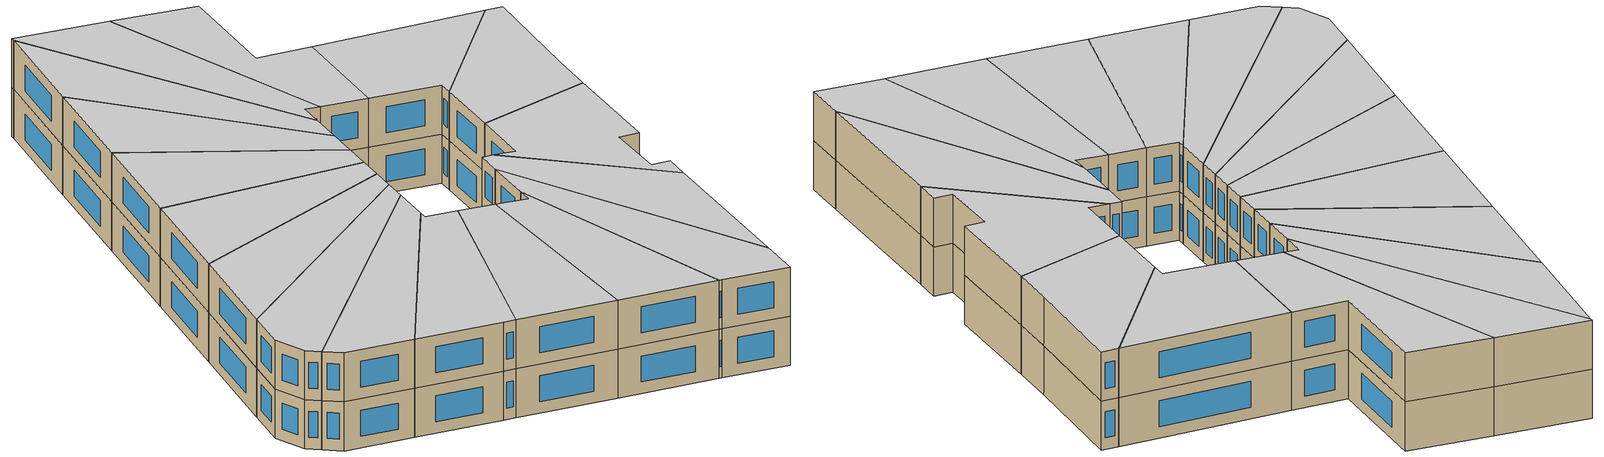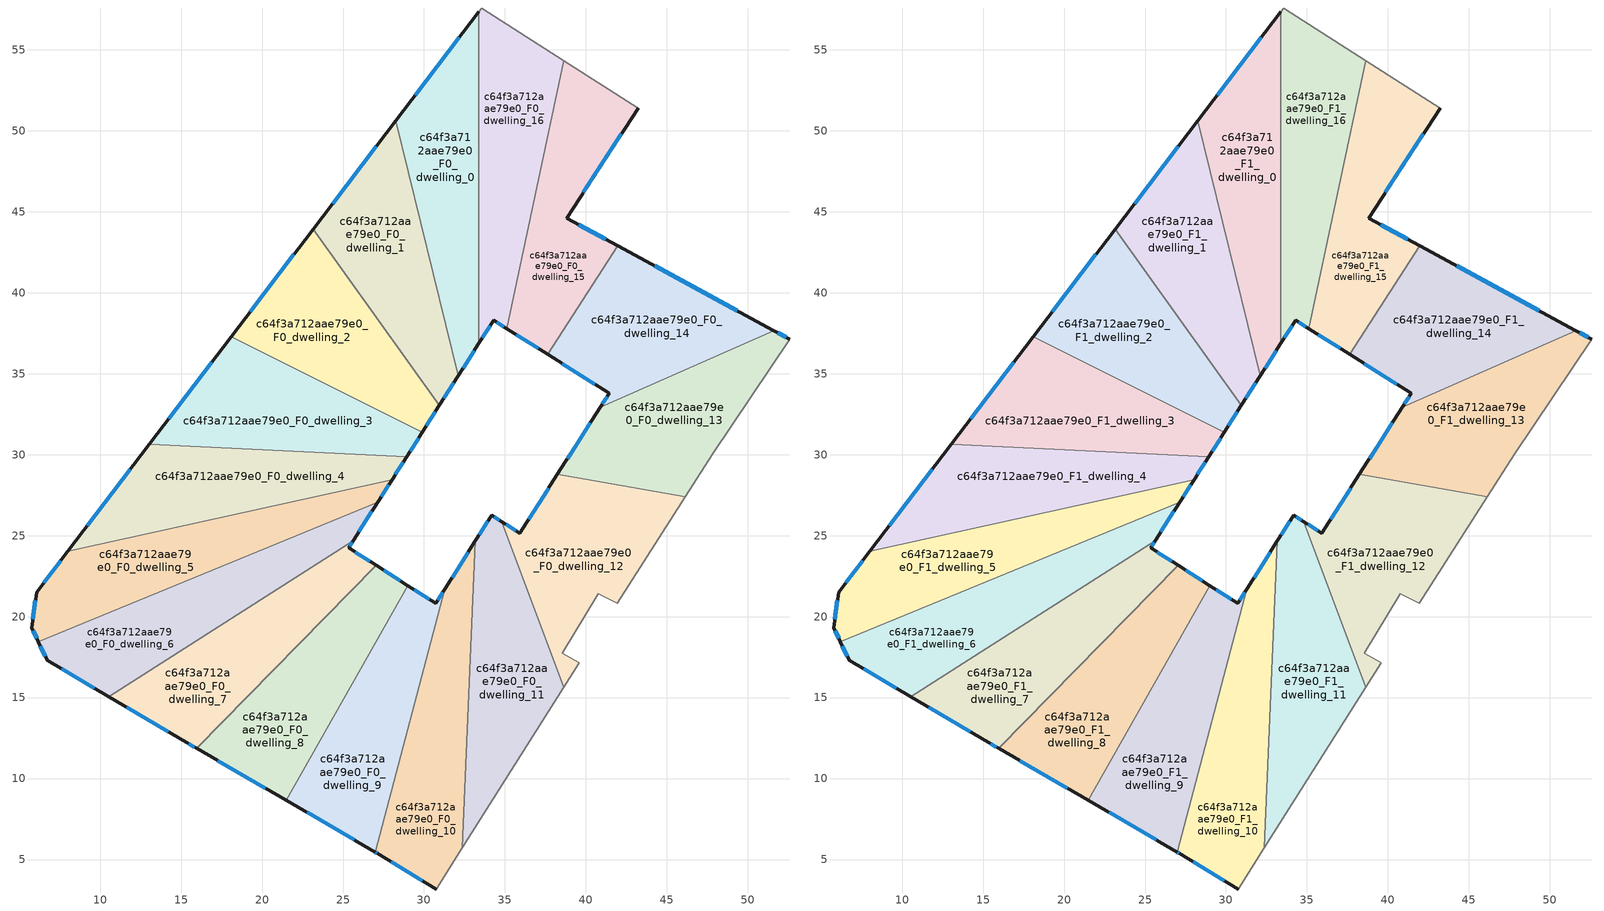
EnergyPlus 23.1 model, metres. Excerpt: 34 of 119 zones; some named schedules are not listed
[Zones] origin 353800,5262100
c64f3a712aae79e0_F0_dwelling_0
 floor ground (EU_floor_Construction): 33.39,57.36 33.39,36.88 32.11,34.88 28.26,50.62 z0
 wall outside (EU_wall_Construction): 32.11,34.88 33.39,36.88 / 33.39,57.36 28.26,50.62 z0:3
 wall to c64f3a712aae79e0_F0_dwelling_1 (EU_wall_Construction): 28.26,50.62 32.11,34.88 z0:3
 wall to c64f3a712aae79e0_F0_dwelling_16 (EU_wall_Construction): 33.39,36.88 33.39,57.36 z0:3
 window (EU_Window_Construction): 32.41,35.35 33.09,36.41 / 32.19,55.78 29.47,52.2 z0.7:2.3
c64f3a712aae79e0_F0_dwelling_1
 floor ground (EU_floor_Construction): 28.26,50.62 32.11,34.88 30.95,33.05 23.16,43.93 z0
 wall outside (EU_wall_Construction): 30.95,33.05 32.11,34.88 / 28.26,50.62 23.16,43.93 z0:3
 wall to c64f3a712aae79e0_F0_dwelling_2 (EU_wall_Construction): 23.16,43.93 30.95,33.05 z0:3
 window (EU_Window_Construction): 31.22,33.48 31.84,34.45 / 27.07,49.05 24.36,45.5 z0.7:2.3
c64f3a712aae79e0_F0_dwelling_10
 floor ground (EU_floor_Construction): 33.18,24.68 32.37,5.74 30.75,3.18 27.12,5.38 26.99,5.46 31.29,21.7 z0
 wall outside (EU_wall_Construction): 26.99,5.46 27.12,5.38 30.75,3.18 / 33.18,24.68 31.29,21.7 z0:3
 wall adiabatic (EU_wall_Construction): 30.75,3.18 32.37,5.74 z0:3
 wall to c64f3a712aae79e0_F0_dwelling_9 (EU_wall_Construction): 31.29,21.7 26.99,5.46 z0:3
 wall to c64f3a712aae79e0_F0_dwelling_11 (EU_wall_Construction): 32.37,5.74 33.18,24.68 z0:3
 window (EU_Window_Construction): 27.02,5.44 27.09,5.4 / 32.74,23.98 31.73,22.4 / 27.98,4.87 29.9,3.7 z0.7:2.3
c64f3a712aae79e0_F0_dwelling_11
 floor ground (EU_floor_Construction): 34.8,25.86 38.62,15.63 32.37,5.74 33.18,24.68 34.18,26.26 z0
 wall outside (EU_wall_Construction): 34.8,25.86 34.18,26.26 33.18,24.68 z0:3
 wall adiabatic (EU_wall_Construction): 32.37,5.74 38.62,15.63 z0:3
 wall to c64f3a712aae79e0_F0_dwelling_12 (EU_wall_Construction): 38.62,15.63 34.8,25.86 z0:3
 window (EU_Window_Construction): 33.95,25.89 33.41,25.05 / 34.66,25.95 34.33,26.16 z0.7:2.3
c64f3a712aae79e0_F0_dwelling_12
 floor ground (EU_floor_Construction): 46.12,27.39 41.93,20.82 40.77,21.42 38.55,17.75 39.58,17.15 38.62,15.63 34.8,25.86 35.92,25.15 38.24,28.78 z0
 wall outside (EU_wall_Construction): 38.24,28.78 35.92,25.15 34.8,25.86 z0:3
 wall adiabatic (EU_wall_Construction): 38.62,15.63 39.58,17.15 38.55,17.75 40.77,21.42 41.93,20.82 46.12,27.39 z0:3
 wall to c64f3a712aae79e0_F0_dwelling_13 (EU_wall_Construction): 46.12,27.39 38.24,28.78 z0:3
 window (EU_Window_Construction): 35.66,25.31 35.07,25.69 / 37.7,27.93 36.47,26 z0.7:2.3
c64f3a712aae79e0_F0_dwelling_13
 floor ground (EU_floor_Construction): 52.6,37.12 47.83,30.06 46.12,27.39 38.24,28.78 40.89,32.94 51.61,37.65 z0
 wall outside (EU_wall_Construction): 40.89,32.94 38.24,28.78 / 52.6,37.12 51.61,37.65 z0:3
 wall adiabatic (EU_wall_Construction): 46.12,27.39 47.83,30.06 52.6,37.12 z0:3
 wall to c64f3a712aae79e0_F0_dwelling_14 (EU_wall_Construction): 51.61,37.65 40.89,32.94 z0:3
 window (EU_Window_Construction): 40.27,31.96 38.87,29.76 / 52.37,37.24 51.84,37.53 z0.7:2.3
c64f3a712aae79e0_F0_dwelling_14
 floor ground (EU_floor_Construction): 51.61,37.65 40.89,32.94 41.44,33.79 37.64,36.2 41.98,42.89 z0
 wall outside (EU_wall_Construction): 37.64,36.2 41.44,33.79 40.89,32.94 / 51.61,37.65 41.98,42.89 z0:3
 wall to c64f3a712aae79e0_F0_dwelling_15 (EU_wall_Construction): 41.98,42.89 37.64,36.2 z0:3
 window (EU_Window_Construction): 41.31,33.59 41.02,33.14 / 38.53,35.63 40.55,34.36 / 49.35,38.88 44.24,41.66 z0.7:2.3
c64f3a712aae79e0_F0_dwelling_15
 floor ground (EU_floor_Construction): 43.23,51.41 38.81,44.61 41.98,42.89 37.64,36.2 35.12,37.79 38.64,54.34 z0
 wall outside (EU_wall_Construction): 41.98,42.89 38.81,44.61 43.23,51.41 / 35.12,37.79 37.64,36.2 z0:3
 wall adiabatic (EU_wall_Construction): 43.23,51.41 38.64,54.34 z0:3
 wall to c64f3a712aae79e0_F0_dwelling_16 (EU_wall_Construction): 38.64,54.34 35.12,37.79 z0:3
 window (EU_Window_Construction): 41.23,43.29 39.55,44.21 / 35.71,37.41 37.05,36.57 / 39.84,46.21 42.19,49.81 z0.7:2.3
c64f3a712aae79e0_F0_dwelling_16
 floor ground (EU_floor_Construction): 38.64,54.34 35.12,37.79 34.3,38.31 33.39,36.88 33.39,57.36 33.57,57.59 z0
 wall outside (EU_wall_Construction): 33.39,36.88 34.3,38.31 35.12,37.79 z0:3
 wall adiabatic (EU_wall_Construction): 38.64,54.34 33.57,57.59 33.39,57.36 z0:3
 window (EU_Window_Construction): 34.49,38.19 34.93,37.91 / 33.61,37.22 34.09,37.97 z0.7:2.3
c64f3a712aae79e0_F0_dwelling_2
 floor ground (EU_floor_Construction): 23.16,43.93 30.95,33.05 29.89,31.39 18.09,37.28 z0
 wall outside (EU_wall_Construction): 29.89,31.39 30.95,33.05 / 23.16,43.93 18.09,37.28 z0:3
 wall to c64f3a712aae79e0_F0_dwelling_3 (EU_wall_Construction): 18.09,37.28 29.89,31.39 z0:3
 window (EU_Window_Construction): 30.14,31.78 30.7,32.66 / 21.97,42.37 19.28,38.84 z0.7:2.3
c64f3a712aae79e0_F0_dwelling_3
 floor ground (EU_floor_Construction): 29.89,31.39 28.92,29.86 13.04,30.65 18.09,37.28 z0
 wall outside (EU_wall_Construction): 28.92,29.86 29.89,31.39 / 18.09,37.28 13.04,30.65 z0:3
 wall to c64f3a712aae79e0_F0_dwelling_4 (EU_wall_Construction): 13.04,30.65 28.92,29.86 z0:3
 window (EU_Window_Construction): 29.15,30.22 29.66,31.03 / 16.91,35.72 14.23,32.21 z0.7:2.3
c64f3a712aae79e0_F0_dwelling_4
 floor ground (EU_floor_Construction): 28.92,29.86 28.03,28.46 8.01,24.05 13.04,30.65 z0
 wall outside (EU_wall_Construction): 28.03,28.46 28.92,29.86 / 13.04,30.65 8.01,24.05 z0:3
 wall to c64f3a712aae79e0_F0_dwelling_5 (EU_wall_Construction): 8.01,24.05 28.03,28.46 z0:3
 window (EU_Window_Construction): 28.24,28.79 28.71,29.53 / 11.86,29.1 9.19,25.6 z0.7:2.3
c64f3a712aae79e0_F0_dwelling_5
 floor ground (EU_floor_Construction): 28.03,28.46 27.14,27.07 6.18,18.45 5.77,19.33 6.08,21.51 8.01,24.05 z0
 wall outside (EU_wall_Construction): 8.01,24.05 6.08,21.51 5.77,19.33 6.18,18.45 / 27.14,27.07 28.03,28.46 z0:3
 wall to c64f3a712aae79e0_F0_dwelling_6 (EU_wall_Construction): 6.18,18.45 27.14,27.07 z0:3
 window (EU_Window_Construction): 7.56,23.45 6.53,22.11 / 27.35,27.4 27.82,28.13 / 5.87,19.12 6.09,18.65 / 6.01,21 5.84,19.84 z0.7:2.3
c64f3a712aae79e0_F0_dwelling_6
 floor ground (EU_floor_Construction): 27.14,27.07 25.63,24.69 10.52,15.06 6.73,17.29 6.18,18.45 z0
 wall outside (EU_wall_Construction): 25.63,24.69 27.14,27.07 / 6.18,18.45 6.73,17.29 10.52,15.06 z0:3
 wall to c64f3a712aae79e0_F0_dwelling_7 (EU_wall_Construction): 10.52,15.06 25.63,24.69 z0:3
 window (EU_Window_Construction): 25.98,25.25 26.79,26.51 / 7.62,16.77 9.63,15.59 / 6.31,18.18 6.6,17.56 z0.7:2.3
c64f3a712aae79e0_F0_dwelling_7
 floor ground (EU_floor_Construction): 25.63,24.69 25.34,24.24 27.04,23.16 15.98,11.86 15.33,12.24 10.52,15.06 z0
 wall outside (EU_wall_Construction): 27.04,23.16 25.34,24.24 25.63,24.69 / 10.52,15.06 15.33,12.24 15.98,11.86 z0:3
 wall to c64f3a712aae79e0_F0_dwelling_8 (EU_wall_Construction): 15.98,11.86 27.04,23.16 z0:3
 window (EU_Window_Construction): 25.41,24.35 25.56,24.59 / 26.65,23.41 25.74,23.99 / 15.48,12.15 15.83,11.95 / 11.65,14.4 14.2,12.9 z0.7:2.3
c64f3a712aae79e0_F0_dwelling_8
 floor ground (EU_floor_Construction): 29.01,21.91 21.48,8.66 15.98,11.86 27.04,23.16 z0
 wall outside (EU_wall_Construction): 29.01,21.91 27.04,23.16 / 15.98,11.86 21.48,8.66 z0:3
 wall to c64f3a712aae79e0_F0_dwelling_9 (EU_wall_Construction): 21.48,8.66 29.01,21.91 z0:3
 window (EU_Window_Construction): 28.55,22.21 27.51,22.87 / 17.27,11.11 20.19,9.41 z0.7:2.3
c64f3a712aae79e0_F0_dwelling_9
 floor ground (EU_floor_Construction): 31.29,21.7 26.99,5.46 21.48,8.66 29.01,21.91 30.73,20.82 z0
 wall outside (EU_wall_Construction): 31.29,21.7 30.73,20.82 29.01,21.91 / 21.48,8.66 26.99,5.46 z0:3
 window (EU_Window_Construction): 30.32,21.07 29.41,21.66 / 31.16,21.49 30.86,21.03 / 22.78,7.91 25.7,6.21 z0.7:2.3
c64f3a712aae79e0_F1_dwelling_0
 floor to c64f3a712aae79e0_F0_dwelling_0 (EU_floor_Construction): 33.39,57.36 33.39,36.88 32.11,34.88 28.26,50.62 z3
 wall outside (EU_wall_Construction): 32.11,34.88 33.39,36.88 / 33.39,57.36 28.26,50.62 z3:6
 wall to c64f3a712aae79e0_F1_dwelling_1 (EU_wall_Construction): 28.26,50.62 32.11,34.88 z3:6
 wall to c64f3a712aae79e0_F1_dwelling_16 (EU_wall_Construction): 33.39,36.88 33.39,57.36 z3:6
 window (EU_Window_Construction): 32.41,35.35 33.09,36.41 / 32.19,55.78 29.47,52.2 z3.7:5.3
 ceiling to c64f3a712aae79e0_F2_dwelling_0 (EU_floor_Construction): 32.11,34.88 33.39,36.88 33.39,57.36 28.26,50.62 z6
c64f3a712aae79e0_F1_dwelling_1
 floor to c64f3a712aae79e0_F0_dwelling_1 (EU_floor_Construction): 28.26,50.62 32.11,34.88 30.95,33.05 23.16,43.93 z3
 wall outside (EU_wall_Construction): 30.95,33.05 32.11,34.88 / 28.26,50.62 23.16,43.93 z3:6
 wall to c64f3a712aae79e0_F1_dwelling_2 (EU_wall_Construction): 23.16,43.93 30.95,33.05 z3:6
 window (EU_Window_Construction): 31.22,33.48 31.84,34.45 / 27.07,49.05 24.36,45.5 z3.7:5.3
 ceiling to c64f3a712aae79e0_F2_dwelling_1 (EU_floor_Construction): 30.95,33.05 32.11,34.88 28.26,50.62 23.16,43.93 z6
c64f3a712aae79e0_F1_dwelling_10
 floor to c64f3a712aae79e0_F0_dwelling_10 (EU_floor_Construction): 33.18,24.68 32.37,5.74 30.75,3.18 27.12,5.38 26.99,5.46 31.29,21.7 z3
 wall outside (EU_wall_Construction): 26.99,5.46 27.12,5.38 30.75,3.18 / 33.18,24.68 31.29,21.7 z3:6
 wall adiabatic (EU_wall_Construction): 30.75,3.18 32.37,5.74 z3:6
 wall to c64f3a712aae79e0_F1_dwelling_9 (EU_wall_Construction): 31.29,21.7 26.99,5.46 z3:6
 wall to c64f3a712aae79e0_F1_dwelling_11 (EU_wall_Construction): 32.37,5.74 33.18,24.68 z3:6
 window (EU_Window_Construction): 27.02,5.44 27.09,5.4 / 32.74,23.98 31.73,22.4 / 27.98,4.87 29.9,3.7 z3.7:5.3
 ceiling to c64f3a712aae79e0_F2_dwelling_10 (EU_floor_Construction): 30.75,3.18 32.37,5.74 33.18,24.68 31.29,21.7 26.99,5.46 27.12,5.38 z6
c64f3a712aae79e0_F1_dwelling_11
 floor to c64f3a712aae79e0_F0_dwelling_11 (EU_floor_Construction): 34.8,25.86 38.62,15.63 32.37,5.74 33.18,24.68 34.18,26.26 z3
 wall outside (EU_wall_Construction): 34.8,25.86 34.18,26.26 33.18,24.68 z3:6
 wall adiabatic (EU_wall_Construction): 32.37,5.74 38.62,15.63 z3:6
 wall to c64f3a712aae79e0_F1_dwelling_12 (EU_wall_Construction): 38.62,15.63 34.8,25.86 z3:6
 window (EU_Window_Construction): 33.95,25.89 33.41,25.05 / 34.66,25.95 34.33,26.16 z3.7:5.3
 ceiling to c64f3a712aae79e0_F2_dwelling_11 (EU_floor_Construction): 32.37,5.74 38.62,15.63 34.8,25.86 34.18,26.26 33.18,24.68 z6
c64f3a712aae79e0_F1_dwelling_12
 floor to c64f3a712aae79e0_F0_dwelling_12 (EU_floor_Construction): 46.12,27.39 41.93,20.82 40.77,21.42 38.55,17.75 39.58,17.15 38.62,15.63 34.8,25.86 35.92,25.15 38.24,28.78 z3
 wall outside (EU_wall_Construction): 38.24,28.78 35.92,25.15 34.8,25.86 z3:6
 wall adiabatic (EU_wall_Construction): 38.62,15.63 39.58,17.15 38.55,17.75 40.77,21.42 41.93,20.82 46.12,27.39 z3:6
 wall to c64f3a712aae79e0_F1_dwelling_13 (EU_wall_Construction): 46.12,27.39 38.24,28.78 z3:6
 window (EU_Window_Construction): 35.66,25.31 35.07,25.69 / 37.7,27.93 36.47,26 z3.7:5.3
 ceiling to c64f3a712aae79e0_F2_dwelling_12 (EU_floor_Construction): 41.93,20.82 46.12,27.39 38.24,28.78 35.92,25.15 34.8,25.86 38.62,15.63 39.58,17.15 38.55,17.75 40.77,21.42 z6
c64f3a712aae79e0_F1_dwelling_13
 floor to c64f3a712aae79e0_F0_dwelling_13 (EU_floor_Construction): 52.6,37.12 47.82,30.06 46.12,27.39 38.24,28.78 40.89,32.94 51.61,37.65 z3
 wall outside (EU_wall_Construction): 40.89,32.94 38.24,28.78 / 52.6,37.12 51.61,37.65 z3:6
 wall adiabatic (EU_wall_Construction): 46.12,27.39 47.83,30.06 52.6,37.12 z3:6
 wall to c64f3a712aae79e0_F1_dwelling_14 (EU_wall_Construction): 51.61,37.65 40.89,32.94 z3:6
 window (EU_Window_Construction): 40.27,31.96 38.87,29.76 / 52.37,37.24 51.84,37.53 z3.7:5.3
 ceiling to c64f3a712aae79e0_F2_dwelling_13 (EU_floor_Construction): 47.82,30.06 52.6,37.12 51.61,37.65 40.89,32.94 38.24,28.78 46.12,27.39 z6
c64f3a712aae79e0_F1_dwelling_14
 floor to c64f3a712aae79e0_F0_dwelling_14 (EU_floor_Construction): 51.61,37.65 40.89,32.94 41.44,33.79 37.64,36.2 41.98,42.89 z3
 wall outside (EU_wall_Construction): 37.64,36.2 41.44,33.79 40.89,32.94 / 51.61,37.65 41.98,42.89 z3:6
 wall to c64f3a712aae79e0_F1_dwelling_15 (EU_wall_Construction): 41.98,42.89 37.64,36.2 z3:6
 window (EU_Window_Construction): 41.31,33.59 41.02,33.14 / 38.53,35.63 40.55,34.36 / 49.35,38.88 44.24,41.66 z3.7:5.3
 ceiling to c64f3a712aae79e0_F2_dwelling_14 (EU_floor_Construction): 51.61,37.65 41.98,42.89 37.64,36.2 41.44,33.79 40.89,32.94 z6
c64f3a712aae79e0_F1_dwelling_15
 floor to c64f3a712aae79e0_F0_dwelling_15 (EU_floor_Construction): 43.23,51.41 38.81,44.61 41.98,42.89 37.64,36.2 35.12,37.79 38.64,54.34 z3
 wall outside (EU_wall_Construction): 41.98,42.89 38.81,44.61 43.23,51.41 / 35.12,37.79 37.64,36.2 z3:6
 wall adiabatic (EU_wall_Construction): 43.23,51.41 38.64,54.34 z3:6
 wall to c64f3a712aae79e0_F1_dwelling_16 (EU_wall_Construction): 38.64,54.34 35.12,37.79 z3:6
 window (EU_Window_Construction): 41.23,43.29 39.55,44.21 / 35.71,37.41 37.05,36.57 / 39.84,46.21 42.19,49.81 z3.7:5.3
 ceiling to c64f3a712aae79e0_F2_dwelling_15 (EU_floor_Construction): 37.64,36.2 41.98,42.89 38.81,44.61 43.23,51.41 38.64,54.34 35.12,37.79 z6
c64f3a712aae79e0_F1_dwelling_16
 floor to c64f3a712aae79e0_F0_dwelling_16 (EU_floor_Construction): 38.64,54.34 35.12,37.79 34.3,38.31 33.39,36.88 33.39,57.36 33.57,57.59 z3
 wall outside (EU_wall_Construction): 33.39,36.88 34.3,38.31 35.12,37.79 z3:6
 wall adiabatic (EU_wall_Construction): 38.64,54.34 33.57,57.59 33.39,57.36 z3:6
 window (EU_Window_Construction): 34.49,38.19 34.93,37.91 / 33.61,37.22 34.09,37.97 z3.7:5.3
 ceiling to c64f3a712aae79e0_F2_dwelling_16 (EU_floor_Construction): 35.12,37.79 38.64,54.34 33.57,57.59 33.39,57.36 33.39,36.88 34.3,38.31 z6
c64f3a712aae79e0_F1_dwelling_2
 floor to c64f3a712aae79e0_F0_dwelling_2 (EU_floor_Construction): 23.16,43.93 30.95,33.05 29.89,31.39 18.09,37.28 z3
 wall outside (EU_wall_Construction): 29.89,31.39 30.95,33.05 / 23.16,43.93 18.09,37.28 z3:6
 wall to c64f3a712aae79e0_F1_dwelling_3 (EU_wall_Construction): 18.09,37.28 29.89,31.39 z3:6
 window (EU_Window_Construction): 30.14,31.78 30.7,32.66 / 21.97,42.37 19.28,38.84 z3.7:5.3
 ceiling to c64f3a712aae79e0_F2_dwelling_2 (EU_floor_Construction): 29.89,31.39 30.95,33.05 23.16,43.93 18.09,37.28 z6
c64f3a712aae79e0_F1_dwelling_3
 floor to c64f3a712aae79e0_F0_dwelling_3 (EU_floor_Construction): 29.89,31.39 28.92,29.86 13.04,30.65 18.09,37.28 z3
 wall outside (EU_wall_Construction): 28.92,29.86 29.89,31.39 / 18.09,37.28 13.04,30.65 z3:6
 wall to c64f3a712aae79e0_F1_dwelling_4 (EU_wall_Construction): 13.04,30.65 28.92,29.86 z3:6
 window (EU_Window_Construction): 29.15,30.22 29.66,31.03 / 16.91,35.72 14.23,32.21 z3.7:5.3
 ceiling to c64f3a712aae79e0_F2_dwelling_3 (EU_floor_Construction): 28.92,29.86 29.89,31.39 18.09,37.28 13.04,30.65 z6
c64f3a712aae79e0_F1_dwelling_4
 floor to c64f3a712aae79e0_F0_dwelling_4 (EU_floor_Construction): 28.92,29.86 28.03,28.46 8.01,24.05 13.04,30.65 z3
 wall outside (EU_wall_Construction): 28.03,28.46 28.92,29.86 / 13.04,30.65 8.01,24.05 z3:6
 wall to c64f3a712aae79e0_F1_dwelling_5 (EU_wall_Construction): 8.01,24.05 28.03,28.46 z3:6
 window (EU_Window_Construction): 28.24,28.79 28.71,29.53 / 11.86,29.1 9.19,25.6 z3.7:5.3
 ceiling to c64f3a712aae79e0_F2_dwelling_4 (EU_floor_Construction): 28.03,28.46 28.92,29.86 13.04,30.65 8.01,24.05 z6
c64f3a712aae79e0_F1_dwelling_5
 floor to c64f3a712aae79e0_F0_dwelling_5 (EU_floor_Construction): 28.03,28.46 27.14,27.07 6.18,18.45 5.77,19.33 6.08,21.51 8.01,24.05 z3
 wall outside (EU_wall_Construction): 8.01,24.05 6.08,21.51 5.77,19.33 6.18,18.45 / 27.14,27.07 28.03,28.46 z3:6
 wall to c64f3a712aae79e0_F1_dwelling_6 (EU_wall_Construction): 6.18,18.45 27.14,27.07 z3:6
 window (EU_Window_Construction): 7.56,23.45 6.53,22.11 / 27.35,27.4 27.82,28.13 / 5.87,19.12 6.09,18.65 / 6.01,21 5.84,19.84 z3.7:5.3
 ceiling to c64f3a712aae79e0_F2_dwelling_5 (EU_floor_Construction): 27.14,27.07 28.03,28.46 8.01,24.05 6.08,21.51 5.77,19.33 6.18,18.45 z6
c64f3a712aae79e0_F1_dwelling_6
 floor to c64f3a712aae79e0_F0_dwelling_6 (EU_floor_Construction): 27.14,27.07 25.63,24.69 10.52,15.06 6.73,17.29 6.18,18.45 z3
 wall outside (EU_wall_Construction): 25.63,24.69 27.14,27.07 / 6.18,18.45 6.73,17.29 10.52,15.06 z3:6
 wall to c64f3a712aae79e0_F1_dwelling_7 (EU_wall_Construction): 10.52,15.06 25.63,24.69 z3:6
 window (EU_Window_Construction): 25.98,25.25 26.79,26.51 / 7.62,16.77 9.63,15.59 / 6.31,18.18 6.6,17.56 z3.7:5.3
 ceiling to c64f3a712aae79e0_F2_dwelling_6 (EU_floor_Construction): 25.63,24.69 27.14,27.07 6.18,18.45 6.73,17.29 10.52,15.06 z6
c64f3a712aae79e0_F1_dwelling_7
 floor to c64f3a712aae79e0_F0_dwelling_7 (EU_floor_Construction): 25.63,24.69 25.34,24.24 27.04,23.16 15.98,11.86 15.33,12.24 10.52,15.06 z3
 wall outside (EU_wall_Construction): 27.04,23.16 25.34,24.24 25.63,24.69 / 10.52,15.06 15.33,12.24 15.98,11.86 z3:6
 wall to c64f3a712aae79e0_F1_dwelling_8 (EU_wall_Construction): 15.98,11.86 27.04,23.16 z3:6
 window (EU_Window_Construction): 25.41,24.35 25.56,24.59 / 26.65,23.41 25.74,23.99 / 15.48,12.15 15.83,11.95 / 11.65,14.4 14.2,12.9 z3.7:5.3
 ceiling to c64f3a712aae79e0_F2_dwelling_7 (EU_floor_Construction): 15.98,11.86 27.04,23.16 25.34,24.24 25.63,24.69 10.52,15.06 15.33,12.24 z6
c64f3a712aae79e0_F1_dwelling_8
 floor to c64f3a712aae79e0_F0_dwelling_8 (EU_floor_Construction): 29.01,21.91 21.48,8.66 15.98,11.86 27.04,23.16 z3
 wall outside (EU_wall_Construction): 29.01,21.91 27.04,23.16 / 15.98,11.86 21.48,8.66 z3:6
 wall to c64f3a712aae79e0_F1_dwelling_9 (EU_wall_Construction): 21.48,8.66 29.01,21.91 z3:6
 window (EU_Window_Construction): 28.55,22.21 27.51,22.87 / 17.27,11.11 20.19,9.41 z3.7:5.3
 ceiling to c64f3a712aae79e0_F2_dwelling_8 (EU_floor_Construction): 21.48,8.66 29.01,21.91 27.04,23.16 15.98,11.86 z6
c64f3a712aae79e0_F1_dwelling_9
 floor to c64f3a712aae79e0_F0_dwelling_9 (EU_floor_Construction): 31.29,21.7 26.99,5.46 21.48,8.66 29.01,21.91 30.73,20.82 z3
 wall outside (EU_wall_Construction): 31.29,21.7 30.73,20.82 29.01,21.91 / 21.48,8.66 26.99,5.46 z3:6
 window (EU_Window_Construction): 30.32,21.07 29.41,21.66 / 31.16,21.49 30.86,21.03 / 22.78,7.91 25.7,6.21 z3.7:5.3
 ceiling to c64f3a712aae79e0_F2_dwelling_9 (EU_floor_Construction): 26.99,5.46 31.29,21.7 30.73,20.82 29.01,21.91 21.48,8.66 z6
[Building]
EU S2 Campaign: North Axis=0; Terrain=City; Solar Distribution=FullExterior
[Site:Location]
Budapest.Ferenc.Liszt.Intl.AP: Latitude=47.437; Longitude=19.256; Time Zone=1; Elevation=185
[SizingPeriod:WeatherFileDays]
AnnualSizingPeriod: Begin Month=1; Begin Day of Month=1; End Month=12; End Day of Month=31; Day of Week for Start Day=Monday; Use Weather File Daylight Saving Period=No; Use Weather File Rain and Snow Indicators=No
[MATERIAL]
EU_InternalMass_Material: Roughness=MediumRough; Thickness=0.1; Conductivity=1; Density=1800; Specific Heat=900; Thermal Absorptance=0.9; Solar Absorptance=0.7; Visible Absorptance=0.7
[MATERIAL:NOMASS] Roughness=MediumRough; Thermal Absorptance=0.9; Solar Absorptance=0.7; Visible Absorptance=0.7
Name | Thermal Resistance
EU_wall_NoMass | 0.832559
EU_floor_NoMass | 0.872794
[WINDOWMATERIAL:SIMPLEGLAZINGSYSTEM]
EU_Window_SimpleGlazing: UFactor=2.79869; Solar Heat Gain Coefficient=0.75; Visible Transmittance=0.75
[CONSTRUCTION]
EU_wall_Construction: EU_wall_NoMass
EU_floor_Construction: EU_floor_NoMass
EU_Window_Construction: EU_Window_SimpleGlazing
EU_InternalMass_Construction: EU_InternalMass_Material
[ZONE] Type=1; Multiplier=1; Ceiling Height=autocalculate; Floor Area=autocalculate; Part of Total Floor Area=Yes
Name | Volume
c64f3a712aae79e0_F0_dwelling_0 | 199.353
c64f3a712aae79e0_F1_dwelling_0 | 199.354
c64f3a712aae79e0_F0_dwelling_1; c64f3a712aae79e0_F1_dwelling_1 | 199.369
c64f3a712aae79e0_F0_dwelling_10; c64f3a712aae79e0_F1_dwelling_10 | 199.355
c64f3a712aae79e0_F0_dwelling_11 | 199.356
c64f3a712aae79e0_F1_dwelling_11 | 199.357
c64f3a712aae79e0_F0_dwelling_12; c64f3a712aae79e0_F1_dwelling_12 | 199.337
c64f3a712aae79e0_F0_dwelling_13; c64f3a712aae79e0_F1_dwelling_13 | 199.335
c64f3a712aae79e0_F0_dwelling_14; c64f3a712aae79e0_F1_dwelling_14 | 199.352
c64f3a712aae79e0_F0_dwelling_15 | 199.361
c64f3a712aae79e0_F1_dwelling_15 | 199.36
c64f3a712aae79e0_F0_dwelling_16; c64f3a712aae79e0_F1_dwelling_16; c64f3a712aae79e0_F0_dwelling_5 | 199.34
c64f3a712aae79e0_F0_dwelling_2; c64f3a712aae79e0_F1_dwelling_2 | 199.339
c64f3a712aae79e0_F0_dwelling_3; c64f3a712aae79e0_F1_dwelling_3 | 199.371
c64f3a712aae79e0_F0_dwelling_4; c64f3a712aae79e0_F1_dwelling_4 | 199.344
c64f3a712aae79e0_F1_dwelling_5 | 199.341
c64f3a712aae79e0_F0_dwelling_6; c64f3a712aae79e0_F0_dwelling_7; c64f3a712aae79e0_F1_dwelling_7 | 199.349
c64f3a712aae79e0_F1_dwelling_6 | 199.348
c64f3a712aae79e0_F0_dwelling_8; c64f3a712aae79e0_F1_dwelling_8 | 199.367
c64f3a712aae79e0_F0_dwelling_9; c64f3a712aae79e0_F1_dwelling_9 | 199.322
[INTERNALMASS] Construction=EU_InternalMass_Construction
Name | Zone or ZoneList | Surface Area
c64f3a712aae79e0_F0_dwelling_0_EU_InternalMass | c64f3a712aae79e0_F0_dwelling_0 | 66.4511
c64f3a712aae79e0_F0_dwelling_1_EU_InternalMass | c64f3a712aae79e0_F0_dwelling_1 | 66.4562
c64f3a712aae79e0_F0_dwelling_2_EU_InternalMass | c64f3a712aae79e0_F0_dwelling_2 | 66.4463
c64f3a712aae79e0_F0_dwelling_3_EU_InternalMass | c64f3a712aae79e0_F0_dwelling_3 | 66.4569
c64f3a712aae79e0_F0_dwelling_4_EU_InternalMass | c64f3a712aae79e0_F0_dwelling_4 | 66.4481
c64f3a712aae79e0_F0_dwelling_5_EU_InternalMass | c64f3a712aae79e0_F0_dwelling_5 | 66.4468
c64f3a712aae79e0_F0_dwelling_6_EU_InternalMass | c64f3a712aae79e0_F0_dwelling_6 | 66.4494
c64f3a712aae79e0_F0_dwelling_7_EU_InternalMass | c64f3a712aae79e0_F0_dwelling_7 | 66.4497
c64f3a712aae79e0_F0_dwelling_8_EU_InternalMass | c64f3a712aae79e0_F0_dwelling_8 | 66.4558
c64f3a712aae79e0_F0_dwelling_9_EU_InternalMass | c64f3a712aae79e0_F0_dwelling_9 | 66.4405
c64f3a712aae79e0_F0_dwelling_10_EU_InternalMass | c64f3a712aae79e0_F0_dwelling_10 | 66.4516
c64f3a712aae79e0_F0_dwelling_11_EU_InternalMass | c64f3a712aae79e0_F0_dwelling_11 | 66.4522
c64f3a712aae79e0_F0_dwelling_12_EU_InternalMass | c64f3a712aae79e0_F0_dwelling_12 | 66.4456
c64f3a712aae79e0_F0_dwelling_13_EU_InternalMass | c64f3a712aae79e0_F0_dwelling_13 | 66.4451
c64f3a712aae79e0_F0_dwelling_14_EU_InternalMass | c64f3a712aae79e0_F0_dwelling_14 | 66.4508
c64f3a712aae79e0_F0_dwelling_15_EU_InternalMass | c64f3a712aae79e0_F0_dwelling_15 | 66.4537
c64f3a712aae79e0_F0_dwelling_16_EU_InternalMass | c64f3a712aae79e0_F0_dwelling_16 | 66.4467
c64f3a712aae79e0_F1_dwelling_0_EU_InternalMass | c64f3a712aae79e0_F1_dwelling_0 | 66.4511
c64f3a712aae79e0_F1_dwelling_1_EU_InternalMass | c64f3a712aae79e0_F1_dwelling_1 | 66.4562
c64f3a712aae79e0_F1_dwelling_2_EU_InternalMass | c64f3a712aae79e0_F1_dwelling_2 | 66.4463
c64f3a712aae79e0_F1_dwelling_3_EU_InternalMass | c64f3a712aae79e0_F1_dwelling_3 | 66.4569
c64f3a712aae79e0_F1_dwelling_4_EU_InternalMass | c64f3a712aae79e0_F1_dwelling_4 | 66.4481
c64f3a712aae79e0_F1_dwelling_5_EU_InternalMass | c64f3a712aae79e0_F1_dwelling_5 | 66.4468
c64f3a712aae79e0_F1_dwelling_6_EU_InternalMass | c64f3a712aae79e0_F1_dwelling_6 | 66.4494
c64f3a712aae79e0_F1_dwelling_7_EU_InternalMass | c64f3a712aae79e0_F1_dwelling_7 | 66.4497
c64f3a712aae79e0_F1_dwelling_8_EU_InternalMass | c64f3a712aae79e0_F1_dwelling_8 | 66.4558
c64f3a712aae79e0_F1_dwelling_9_EU_InternalMass | c64f3a712aae79e0_F1_dwelling_9 | 66.4405
c64f3a712aae79e0_F1_dwelling_10_EU_InternalMass | c64f3a712aae79e0_F1_dwelling_10 | 66.4516
c64f3a712aae79e0_F1_dwelling_11_EU_InternalMass | c64f3a712aae79e0_F1_dwelling_11 | 66.4522
c64f3a712aae79e0_F1_dwelling_12_EU_InternalMass | c64f3a712aae79e0_F1_dwelling_12 | 66.4456
c64f3a712aae79e0_F1_dwelling_13_EU_InternalMass | c64f3a712aae79e0_F1_dwelling_13 | 66.4451
c64f3a712aae79e0_F1_dwelling_14_EU_InternalMass | c64f3a712aae79e0_F1_dwelling_14 | 66.4508
c64f3a712aae79e0_F1_dwelling_15_EU_InternalMass | c64f3a712aae79e0_F1_dwelling_15 | 66.4537
c64f3a712aae79e0_F1_dwelling_16_EU_InternalMass | c64f3a712aae79e0_F1_dwelling_16 | 66.4467
[OTHEREQUIPMENT] Fuel Type=Electricity; Design Level Calculation Method=Watts/Area; Power per Zone Floor Area=1; Fraction Latent=0; Fraction Radiant=0; Fraction Lost=0; Carbon Dioxide Generation Rate=0; EndUse Subcategory=EU_Step8_InternalGains
Name | Zone or ZoneList or Space or SpaceList | Schedule
EU_Step8_InternalGain_c64f3a712aae79e0_F0_dwelling_0_f000 | c64f3a712aae79e0_F0_dwelling_0 | EU_Step8_GainSchedule_c64f3a712aae79e0_F0_dwelling_0_f000
EU_Step8_InternalGain_c64f3a712aae79e0_F0_dwelling_1_f000 | c64f3a712aae79e0_F0_dwelling_1 | EU_Step8_GainSchedule_c64f3a712aae79e0_F0_dwelling_1_f000
EU_Step8_InternalGain_c64f3a712aae79e0_F0_dwelling_2_f000 | c64f3a712aae79e0_F0_dwelling_2 | EU_Step8_GainSchedule_c64f3a712aae79e0_F0_dwelling_2_f000
EU_Step8_InternalGain_c64f3a712aae79e0_F0_dwelling_3_f000 | c64f3a712aae79e0_F0_dwelling_3 | EU_Step8_GainSchedule_c64f3a712aae79e0_F0_dwelling_3_f000
EU_Step8_InternalGain_c64f3a712aae79e0_F0_dwelling_4_f000 | c64f3a712aae79e0_F0_dwelling_4 | EU_Step8_GainSchedule_c64f3a712aae79e0_F0_dwelling_4_f000
EU_Step8_InternalGain_c64f3a712aae79e0_F0_dwelling_5_f000 | c64f3a712aae79e0_F0_dwelling_5 | EU_Step8_GainSchedule_c64f3a712aae79e0_F0_dwelling_5_f000
EU_Step8_InternalGain_c64f3a712aae79e0_F0_dwelling_6_f000 | c64f3a712aae79e0_F0_dwelling_6 | EU_Step8_GainSchedule_c64f3a712aae79e0_F0_dwelling_6_f000
EU_Step8_InternalGain_c64f3a712aae79e0_F0_dwelling_7_f000 | c64f3a712aae79e0_F0_dwelling_7 | EU_Step8_GainSchedule_c64f3a712aae79e0_F0_dwelling_7_f000
EU_Step8_InternalGain_c64f3a712aae79e0_F0_dwelling_8_f000 | c64f3a712aae79e0_F0_dwelling_8 | EU_Step8_GainSchedule_c64f3a712aae79e0_F0_dwelling_8_f000
EU_Step8_InternalGain_c64f3a712aae79e0_F0_dwelling_9_f000 | c64f3a712aae79e0_F0_dwelling_9 | EU_Step8_GainSchedule_c64f3a712aae79e0_F0_dwelling_9_f000
EU_Step8_InternalGain_c64f3a712aae79e0_F0_dwelling_10_f000 | c64f3a712aae79e0_F0_dwelling_10 | EU_Step8_GainSchedule_c64f3a712aae79e0_F0_dwelling_10_f000
EU_Step8_InternalGain_c64f3a712aae79e0_F0_dwelling_11_f000 | c64f3a712aae79e0_F0_dwelling_11 | EU_Step8_GainSchedule_c64f3a712aae79e0_F0_dwelling_11_f000
EU_Step8_InternalGain_c64f3a712aae79e0_F0_dwelling_12_f000 | c64f3a712aae79e0_F0_dwelling_12 | EU_Step8_GainSchedule_c64f3a712aae79e0_F0_dwelling_12_f000
EU_Step8_InternalGain_c64f3a712aae79e0_F0_dwelling_13_f000 | c64f3a712aae79e0_F0_dwelling_13 | EU_Step8_GainSchedule_c64f3a712aae79e0_F0_dwelling_13_f000
EU_Step8_InternalGain_c64f3a712aae79e0_F0_dwelling_14_f000 | c64f3a712aae79e0_F0_dwelling_14 | EU_Step8_GainSchedule_c64f3a712aae79e0_F0_dwelling_14_f000
EU_Step8_InternalGain_c64f3a712aae79e0_F0_dwelling_15_f000 | c64f3a712aae79e0_F0_dwelling_15 | EU_Step8_GainSchedule_c64f3a712aae79e0_F0_dwelling_15_f000
EU_Step8_InternalGain_c64f3a712aae79e0_F0_dwelling_16_f000 | c64f3a712aae79e0_F0_dwelling_16 | EU_Step8_GainSchedule_c64f3a712aae79e0_F0_dwelling_16_f000
EU_Step8_InternalGain_c64f3a712aae79e0_F1_dwelling_0_f000 | c64f3a712aae79e0_F1_dwelling_0 | EU_Step8_GainSchedule_c64f3a712aae79e0_F1_dwelling_0_f000
EU_Step8_InternalGain_c64f3a712aae79e0_F1_dwelling_1_f000 | c64f3a712aae79e0_F1_dwelling_1 | EU_Step8_GainSchedule_c64f3a712aae79e0_F1_dwelling_1_f000
EU_Step8_InternalGain_c64f3a712aae79e0_F1_dwelling_2_f000 | c64f3a712aae79e0_F1_dwelling_2 | EU_Step8_GainSchedule_c64f3a712aae79e0_F1_dwelling_2_f000
EU_Step8_InternalGain_c64f3a712aae79e0_F1_dwelling_3_f000 | c64f3a712aae79e0_F1_dwelling_3 | EU_Step8_GainSchedule_c64f3a712aae79e0_F1_dwelling_3_f000
EU_Step8_InternalGain_c64f3a712aae79e0_F1_dwelling_4_f000 | c64f3a712aae79e0_F1_dwelling_4 | EU_Step8_GainSchedule_c64f3a712aae79e0_F1_dwelling_4_f000
EU_Step8_InternalGain_c64f3a712aae79e0_F1_dwelling_5_f000 | c64f3a712aae79e0_F1_dwelling_5 | EU_Step8_GainSchedule_c64f3a712aae79e0_F1_dwelling_5_f000
EU_Step8_InternalGain_c64f3a712aae79e0_F1_dwelling_6_f000 | c64f3a712aae79e0_F1_dwelling_6 | EU_Step8_GainSchedule_c64f3a712aae79e0_F1_dwelling_6_f000
EU_Step8_InternalGain_c64f3a712aae79e0_F1_dwelling_7_f000 | c64f3a712aae79e0_F1_dwelling_7 | EU_Step8_GainSchedule_c64f3a712aae79e0_F1_dwelling_7_f000
EU_Step8_InternalGain_c64f3a712aae79e0_F1_dwelling_8_f000 | c64f3a712aae79e0_F1_dwelling_8 | EU_Step8_GainSchedule_c64f3a712aae79e0_F1_dwelling_8_f000
EU_Step8_InternalGain_c64f3a712aae79e0_F1_dwelling_9_f000 | c64f3a712aae79e0_F1_dwelling_9 | EU_Step8_GainSchedule_c64f3a712aae79e0_F1_dwelling_9_f000
EU_Step8_InternalGain_c64f3a712aae79e0_F1_dwelling_10_f000 | c64f3a712aae79e0_F1_dwelling_10 | EU_Step8_GainSchedule_c64f3a712aae79e0_F1_dwelling_10_f000
EU_Step8_InternalGain_c64f3a712aae79e0_F1_dwelling_11_f000 | c64f3a712aae79e0_F1_dwelling_11 | EU_Step8_GainSchedule_c64f3a712aae79e0_F1_dwelling_11_f000
EU_Step8_InternalGain_c64f3a712aae79e0_F1_dwelling_12_f000 | c64f3a712aae79e0_F1_dwelling_12 | EU_Step8_GainSchedule_c64f3a712aae79e0_F1_dwelling_12_f000
EU_Step8_InternalGain_c64f3a712aae79e0_F1_dwelling_13_f000 | c64f3a712aae79e0_F1_dwelling_13 | EU_Step8_GainSchedule_c64f3a712aae79e0_F1_dwelling_13_f000
EU_Step8_InternalGain_c64f3a712aae79e0_F1_dwelling_14_f000 | c64f3a712aae79e0_F1_dwelling_14 | EU_Step8_GainSchedule_c64f3a712aae79e0_F1_dwelling_14_f000
EU_Step8_InternalGain_c64f3a712aae79e0_F1_dwelling_15_f000 | c64f3a712aae79e0_F1_dwelling_15 | EU_Step8_GainSchedule_c64f3a712aae79e0_F1_dwelling_15_f000
EU_Step8_InternalGain_c64f3a712aae79e0_F1_dwelling_16_f000 | c64f3a712aae79e0_F1_dwelling_16 | EU_Step8_GainSchedule_c64f3a712aae79e0_F1_dwelling_16_f000
[ZONEVENTILATION:DESIGNFLOWRATE] Schedule=EU_AlwaysOn; Design Flow Rate Calculation Method=AirChanges/Hour; Air Changes per Hour=0.475469; Ventilation Type=Natural; Fan Pressure Rise=0; Fan Total Efficiency=1; Constant Term Coefficient=1; Temperature Term Coefficient=0; Velocity Term Coefficient=0; Velocity Squared Term Coefficient=0; Minimum Indoor Temperature=-100; Maximum Indoor Temperature=100; Delta Temperature=-100; Minimum Outdoor Temperature=-100; Maximum Outdoor Temperature=100; Maximum Wind Speed=40
Name | Zone or ZoneList or Space or SpaceList
EU_ConstantAir_c64f3a712aae79e0_F0_dwelling_0 | c64f3a712aae79e0_F0_dwelling_0
EU_ConstantAir_c64f3a712aae79e0_F0_dwelling_1 | c64f3a712aae79e0_F0_dwelling_1
EU_ConstantAir_c64f3a712aae79e0_F0_dwelling_2 | c64f3a712aae79e0_F0_dwelling_2
EU_ConstantAir_c64f3a712aae79e0_F0_dwelling_3 | c64f3a712aae79e0_F0_dwelling_3
EU_ConstantAir_c64f3a712aae79e0_F0_dwelling_4 | c64f3a712aae79e0_F0_dwelling_4
EU_ConstantAir_c64f3a712aae79e0_F0_dwelling_5 | c64f3a712aae79e0_F0_dwelling_5
EU_ConstantAir_c64f3a712aae79e0_F0_dwelling_6 | c64f3a712aae79e0_F0_dwelling_6
EU_ConstantAir_c64f3a712aae79e0_F0_dwelling_7 | c64f3a712aae79e0_F0_dwelling_7
EU_ConstantAir_c64f3a712aae79e0_F0_dwelling_8 | c64f3a712aae79e0_F0_dwelling_8
EU_ConstantAir_c64f3a712aae79e0_F0_dwelling_9 | c64f3a712aae79e0_F0_dwelling_9
EU_ConstantAir_c64f3a712aae79e0_F0_dwelling_10 | c64f3a712aae79e0_F0_dwelling_10
EU_ConstantAir_c64f3a712aae79e0_F0_dwelling_11 | c64f3a712aae79e0_F0_dwelling_11
EU_ConstantAir_c64f3a712aae79e0_F0_dwelling_12 | c64f3a712aae79e0_F0_dwelling_12
EU_ConstantAir_c64f3a712aae79e0_F0_dwelling_13 | c64f3a712aae79e0_F0_dwelling_13
EU_ConstantAir_c64f3a712aae79e0_F0_dwelling_14 | c64f3a712aae79e0_F0_dwelling_14
EU_ConstantAir_c64f3a712aae79e0_F0_dwelling_15 | c64f3a712aae79e0_F0_dwelling_15
EU_ConstantAir_c64f3a712aae79e0_F0_dwelling_16 | c64f3a712aae79e0_F0_dwelling_16
EU_ConstantAir_c64f3a712aae79e0_F1_dwelling_0 | c64f3a712aae79e0_F1_dwelling_0
EU_ConstantAir_c64f3a712aae79e0_F1_dwelling_1 | c64f3a712aae79e0_F1_dwelling_1
EU_ConstantAir_c64f3a712aae79e0_F1_dwelling_2 | c64f3a712aae79e0_F1_dwelling_2
EU_ConstantAir_c64f3a712aae79e0_F1_dwelling_3 | c64f3a712aae79e0_F1_dwelling_3
EU_ConstantAir_c64f3a712aae79e0_F1_dwelling_4 | c64f3a712aae79e0_F1_dwelling_4
EU_ConstantAir_c64f3a712aae79e0_F1_dwelling_5 | c64f3a712aae79e0_F1_dwelling_5
EU_ConstantAir_c64f3a712aae79e0_F1_dwelling_6 | c64f3a712aae79e0_F1_dwelling_6
EU_ConstantAir_c64f3a712aae79e0_F1_dwelling_7 | c64f3a712aae79e0_F1_dwelling_7
EU_ConstantAir_c64f3a712aae79e0_F1_dwelling_8 | c64f3a712aae79e0_F1_dwelling_8
EU_ConstantAir_c64f3a712aae79e0_F1_dwelling_9 | c64f3a712aae79e0_F1_dwelling_9
EU_ConstantAir_c64f3a712aae79e0_F1_dwelling_10 | c64f3a712aae79e0_F1_dwelling_10
EU_ConstantAir_c64f3a712aae79e0_F1_dwelling_11 | c64f3a712aae79e0_F1_dwelling_11
EU_ConstantAir_c64f3a712aae79e0_F1_dwelling_12 | c64f3a712aae79e0_F1_dwelling_12
EU_ConstantAir_c64f3a712aae79e0_F1_dwelling_13 | c64f3a712aae79e0_F1_dwelling_13
EU_ConstantAir_c64f3a712aae79e0_F1_dwelling_14 | c64f3a712aae79e0_F1_dwelling_14
EU_ConstantAir_c64f3a712aae79e0_F1_dwelling_15 | c64f3a712aae79e0_F1_dwelling_15
EU_ConstantAir_c64f3a712aae79e0_F1_dwelling_16 | c64f3a712aae79e0_F1_dwelling_16
[HVACTEMPLATE:ZONE:IDEALLOADSAIRSYSTEM] System Availability Schedule=EU_AlwaysOn; Maximum Heating Supply Air Temperature=50; Minimum Cooling Supply Air Temperature=13; Maximum Heating Supply Air Humidity Ratio=0.0156; Minimum Cooling Supply Air Humidity Ratio=0.0077; Heating Limit=NoLimit; Cooling Limit=NoLimit; Heating Availability Schedule=EU_AlwaysOn; Cooling Availability Schedule=EU_CoolingOff; Dehumidification Control Type=ConstantSensibleHeatRatio; Cooling Sensible Heat Ratio=0.7; Dehumidification Setpoint=60; Humidification Control Type=None; Humidification Setpoint=30; Outdoor Air Method=None; Outdoor Air Flow Rate per Person=0.00944; Outdoor Air Flow Rate per Zone Floor Area=0; Outdoor Air Flow Rate per Zone=0; Demand Controlled Ventilation Type=None; Outdoor Air Economizer Type=NoEconomizer; Heat Recovery Type=None; Sensible Heat Recovery Effectiveness=0.7; Latent Heat Recovery Effectiveness=0.65
Name | Template Thermostat
c64f3a712aae79e0_F0_dwelling_0 | EU_HeatOnly_c64f3a712aae79e0_F0_dwelling_0
c64f3a712aae79e0_F0_dwelling_1 | EU_HeatOnly_c64f3a712aae79e0_F0_dwelling_1
c64f3a712aae79e0_F0_dwelling_2 | EU_HeatOnly_c64f3a712aae79e0_F0_dwelling_2
c64f3a712aae79e0_F0_dwelling_3 | EU_HeatOnly_c64f3a712aae79e0_F0_dwelling_3
c64f3a712aae79e0_F0_dwelling_4 | EU_HeatOnly_c64f3a712aae79e0_F0_dwelling_4
c64f3a712aae79e0_F0_dwelling_5 | EU_HeatOnly_c64f3a712aae79e0_F0_dwelling_5
c64f3a712aae79e0_F0_dwelling_6 | EU_HeatOnly_c64f3a712aae79e0_F0_dwelling_6
c64f3a712aae79e0_F0_dwelling_7 | EU_HeatOnly_c64f3a712aae79e0_F0_dwelling_7
c64f3a712aae79e0_F0_dwelling_8 | EU_HeatOnly_c64f3a712aae79e0_F0_dwelling_8
c64f3a712aae79e0_F0_dwelling_9 | EU_HeatOnly_c64f3a712aae79e0_F0_dwelling_9
c64f3a712aae79e0_F0_dwelling_10 | EU_HeatOnly_c64f3a712aae79e0_F0_dwelling_10
c64f3a712aae79e0_F0_dwelling_11 | EU_HeatOnly_c64f3a712aae79e0_F0_dwelling_11
c64f3a712aae79e0_F0_dwelling_12 | EU_HeatOnly_c64f3a712aae79e0_F0_dwelling_12
c64f3a712aae79e0_F0_dwelling_13 | EU_HeatOnly_c64f3a712aae79e0_F0_dwelling_13
c64f3a712aae79e0_F0_dwelling_14 | EU_HeatOnly_c64f3a712aae79e0_F0_dwelling_14
c64f3a712aae79e0_F0_dwelling_15 | EU_HeatOnly_c64f3a712aae79e0_F0_dwelling_15
c64f3a712aae79e0_F0_dwelling_16 | EU_HeatOnly_c64f3a712aae79e0_F0_dwelling_16
c64f3a712aae79e0_F1_dwelling_0 | EU_HeatOnly_c64f3a712aae79e0_F1_dwelling_0
c64f3a712aae79e0_F1_dwelling_1 | EU_HeatOnly_c64f3a712aae79e0_F1_dwelling_1
c64f3a712aae79e0_F1_dwelling_2 | EU_HeatOnly_c64f3a712aae79e0_F1_dwelling_2
c64f3a712aae79e0_F1_dwelling_3 | EU_HeatOnly_c64f3a712aae79e0_F1_dwelling_3
c64f3a712aae79e0_F1_dwelling_4 | EU_HeatOnly_c64f3a712aae79e0_F1_dwelling_4
c64f3a712aae79e0_F1_dwelling_5 | EU_HeatOnly_c64f3a712aae79e0_F1_dwelling_5
c64f3a712aae79e0_F1_dwelling_6 | EU_HeatOnly_c64f3a712aae79e0_F1_dwelling_6
c64f3a712aae79e0_F1_dwelling_7 | EU_HeatOnly_c64f3a712aae79e0_F1_dwelling_7
c64f3a712aae79e0_F1_dwelling_8 | EU_HeatOnly_c64f3a712aae79e0_F1_dwelling_8
c64f3a712aae79e0_F1_dwelling_9 | EU_HeatOnly_c64f3a712aae79e0_F1_dwelling_9
c64f3a712aae79e0_F1_dwelling_10 | EU_HeatOnly_c64f3a712aae79e0_F1_dwelling_10
c64f3a712aae79e0_F1_dwelling_11 | EU_HeatOnly_c64f3a712aae79e0_F1_dwelling_11
c64f3a712aae79e0_F1_dwelling_12 | EU_HeatOnly_c64f3a712aae79e0_F1_dwelling_12
c64f3a712aae79e0_F1_dwelling_13 | EU_HeatOnly_c64f3a712aae79e0_F1_dwelling_13
c64f3a712aae79e0_F1_dwelling_14 | EU_HeatOnly_c64f3a712aae79e0_F1_dwelling_14
c64f3a712aae79e0_F1_dwelling_15 | EU_HeatOnly_c64f3a712aae79e0_F1_dwelling_15
c64f3a712aae79e0_F1_dwelling_16 | EU_HeatOnly_c64f3a712aae79e0_F1_dwelling_16
[SIZING:ZONE] Zone Cooling Design Supply Air Temperature Input Method=SupplyAirTemperature; Zone Cooling Design Supply Air Temperature=13; Zone Heating Design Supply Air Temperature Input Method=SupplyAirTemperature; Zone Heating Design Supply Air Temperature=50; Zone Cooling Design Supply Air Humidity Ratio=0.008; Zone Heating Design Supply Air Humidity Ratio=0.008; Cooling Design Air Flow Method=DesignDay; Cooling Design Air Flow Rate=0; Cooling Minimum Air Flow per Zone Floor Area=0.000762; Cooling Minimum Air Flow=0; Cooling Minimum Air Flow Fraction=0.2; Heating Design Air Flow Method=DesignDay; Heating Design Air Flow Rate=0; Heating Maximum Air Flow per Zone Floor Area=0.002032; Heating Maximum Air Flow=0.141576; Heating Maximum Air Flow Fraction=0.3; Account for Dedicated Outdoor Air System=No; Dedicated Outdoor Air System Control Strategy=NeutralSupplyAir; Dedicated Outdoor Air Low Setpoint Temperature for Design=autosize; Dedicated Outdoor Air High Setpoint Temperature for Design=autosize; Zone Load Sizing Method=Sensible Load Only No Latent Load; Zone Latent Cooling Design Supply Air Humidity Ratio Input Method=HumidityRatioDifference; Zone Cooling Design Supply Air Humidity Ratio Difference=0.005; Zone Latent Heating Design Supply Air Humidity Ratio Input Method=HumidityRatioDifference; Zone Humidification Design Supply Air Humidity Ratio Difference=0.005
c64f3a712aae79e0_F0_dwelling_0; c64f3a712aae79e0_F0_dwelling_1; c64f3a712aae79e0_F0_dwelling_2; c64f3a712aae79e0_F0_dwelling_3; c64f3a712aae79e0_F0_dwelling_4; c64f3a712aae79e0_F0_dwelling_5; c64f3a712aae79e0_F0_dwelling_6; c64f3a712aae79e0_F0_dwelling_7; c64f3a712aae79e0_F0_dwelling_8; c64f3a712aae79e0_F0_dwelling_9; c64f3a712aae79e0_F0_dwelling_10; c64f3a712aae79e0_F0_dwelling_11; c64f3a712aae79e0_F0_dwelling_12; c64f3a712aae79e0_F0_dwelling_13; c64f3a712aae79e0_F0_dwelling_14; c64f3a712aae79e0_F0_dwelling_15; c64f3a712aae79e0_F0_dwelling_16; c64f3a712aae79e0_F1_dwelling_0; c64f3a712aae79e0_F1_dwelling_1; c64f3a712aae79e0_F1_dwelling_2; c64f3a712aae79e0_F1_dwelling_3; c64f3a712aae79e0_F1_dwelling_4; c64f3a712aae79e0_F1_dwelling_5; c64f3a712aae79e0_F1_dwelling_6; c64f3a712aae79e0_F1_dwelling_7; c64f3a712aae79e0_F1_dwelling_8; c64f3a712aae79e0_F1_dwelling_9; c64f3a712aae79e0_F1_dwelling_10; c64f3a712aae79e0_F1_dwelling_11; c64f3a712aae79e0_F1_dwelling_12; c64f3a712aae79e0_F1_dwelling_13; c64f3a712aae79e0_F1_dwelling_14; c64f3a712aae79e0_F1_dwelling_15; c64f3a712aae79e0_F1_dwelling_16
[SCHEDULE:FILE] Column Number=1; Rows to Skip at Top=0; Number of Hours of Data=8760; Column Separator=Comma; Interpolate to Timestep=No; Minutes per Item=60; Adjust Schedule for Daylight Savings=Yes
Name | File
EU_Step8_GainSchedule_c64f3a712aae79e0_F0_dwelling_0_f000 | ../../schedules/c64f3a712aae79e0/c64f3a712aae79e0_F0_dwelling_0_f000_gain.csv
EU_Step8_GainSchedule_c64f3a712aae79e0_F0_dwelling_1_f000 | ../../schedules/c64f3a712aae79e0/c64f3a712aae79e0_F0_dwelling_1_f000_gain.csv
EU_Step8_GainSchedule_c64f3a712aae79e0_F0_dwelling_2_f000 | ../../schedules/c64f3a712aae79e0/c64f3a712aae79e0_F0_dwelling_2_f000_gain.csv
EU_Step8_GainSchedule_c64f3a712aae79e0_F0_dwelling_3_f000 | ../../schedules/c64f3a712aae79e0/c64f3a712aae79e0_F0_dwelling_3_f000_gain.csv
EU_Step8_GainSchedule_c64f3a712aae79e0_F0_dwelling_4_f000 | ../../schedules/c64f3a712aae79e0/c64f3a712aae79e0_F0_dwelling_4_f000_gain.csv
EU_Step8_GainSchedule_c64f3a712aae79e0_F0_dwelling_5_f000 | ../../schedules/c64f3a712aae79e0/c64f3a712aae79e0_F0_dwelling_5_f000_gain.csv
EU_Step8_GainSchedule_c64f3a712aae79e0_F0_dwelling_6_f000 | ../../schedules/c64f3a712aae79e0/c64f3a712aae79e0_F0_dwelling_6_f000_gain.csv
EU_Step8_GainSchedule_c64f3a712aae79e0_F0_dwelling_7_f000 | ../../schedules/c64f3a712aae79e0/c64f3a712aae79e0_F0_dwelling_7_f000_gain.csv
EU_Step8_GainSchedule_c64f3a712aae79e0_F0_dwelling_8_f000 | ../../schedules/c64f3a712aae79e0/c64f3a712aae79e0_F0_dwelling_8_f000_gain.csv
EU_Step8_GainSchedule_c64f3a712aae79e0_F0_dwelling_9_f000 | ../../schedules/c64f3a712aae79e0/c64f3a712aae79e0_F0_dwelling_9_f000_gain.csv
EU_Step8_GainSchedule_c64f3a712aae79e0_F0_dwelling_10_f000 | ../../schedules/c64f3a712aae79e0/c64f3a712aae79e0_F0_dwelling_10_f000_gain.csv
EU_Step8_GainSchedule_c64f3a712aae79e0_F0_dwelling_11_f000 | ../../schedules/c64f3a712aae79e0/c64f3a712aae79e0_F0_dwelling_11_f000_gain.csv
EU_Step8_GainSchedule_c64f3a712aae79e0_F0_dwelling_12_f000 | ../../schedules/c64f3a712aae79e0/c64f3a712aae79e0_F0_dwelling_12_f000_gain.csv
EU_Step8_GainSchedule_c64f3a712aae79e0_F0_dwelling_13_f000 | ../../schedules/c64f3a712aae79e0/c64f3a712aae79e0_F0_dwelling_13_f000_gain.csv
EU_Step8_GainSchedule_c64f3a712aae79e0_F0_dwelling_14_f000 | ../../schedules/c64f3a712aae79e0/c64f3a712aae79e0_F0_dwelling_14_f000_gain.csv
EU_Step8_GainSchedule_c64f3a712aae79e0_F0_dwelling_15_f000 | ../../schedules/c64f3a712aae79e0/c64f3a712aae79e0_F0_dwelling_15_f000_gain.csv
EU_Step8_GainSchedule_c64f3a712aae79e0_F0_dwelling_16_f000 | ../../schedules/c64f3a712aae79e0/c64f3a712aae79e0_F0_dwelling_16_f000_gain.csv
EU_Step8_GainSchedule_c64f3a712aae79e0_F1_dwelling_0_f000 | ../../schedules/c64f3a712aae79e0/c64f3a712aae79e0_F1_dwelling_0_f000_gain.csv
EU_Step8_GainSchedule_c64f3a712aae79e0_F1_dwelling_1_f000 | ../../schedules/c64f3a712aae79e0/c64f3a712aae79e0_F1_dwelling_1_f000_gain.csv
EU_Step8_GainSchedule_c64f3a712aae79e0_F1_dwelling_2_f000 | ../../schedules/c64f3a712aae79e0/c64f3a712aae79e0_F1_dwelling_2_f000_gain.csv
EU_Step8_GainSchedule_c64f3a712aae79e0_F1_dwelling_3_f000 | ../../schedules/c64f3a712aae79e0/c64f3a712aae79e0_F1_dwelling_3_f000_gain.csv
EU_Step8_GainSchedule_c64f3a712aae79e0_F1_dwelling_4_f000 | ../../schedules/c64f3a712aae79e0/c64f3a712aae79e0_F1_dwelling_4_f000_gain.csv
